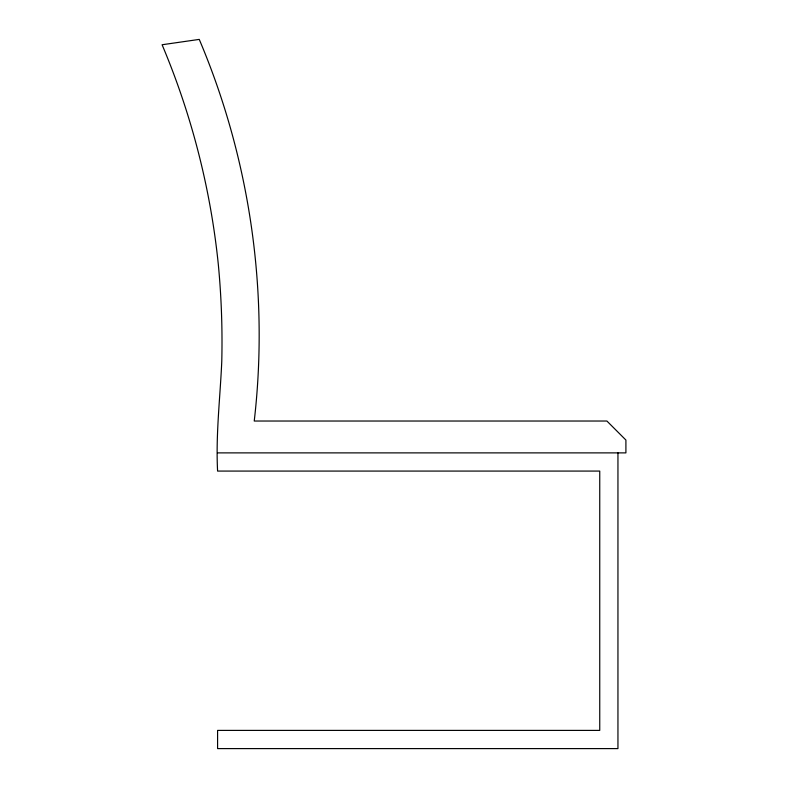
<?xml version="1.0" encoding="UTF-8"?>
<svg xmlns="http://www.w3.org/2000/svg" width="788" height="788" viewBox="0 0 788 788"><rect width="100%" height="100%" fill="white"/><g stroke="black" fill="none" stroke-linecap="round" stroke-linejoin="round"><path stroke-width="1.18" d="M217.587 452.883L625.908 452.883L625.908 440.049L606.898 421.028L254.238 421.028C269.161 291.875 250.023 159.087 199.246 39.4L162.092 44.749C191.583 114.605 210.583 188.815 218.296 264.246C221.389 296.603 222.551 329.108 221.763 361.594C220.148 398.127 215.715 434.434 217.587 471.076L599.747 471.076L599.747 730.397L217.587 730.397L217.587 748.6L617.95 748.6L617.95 452.883"/></g></svg>
